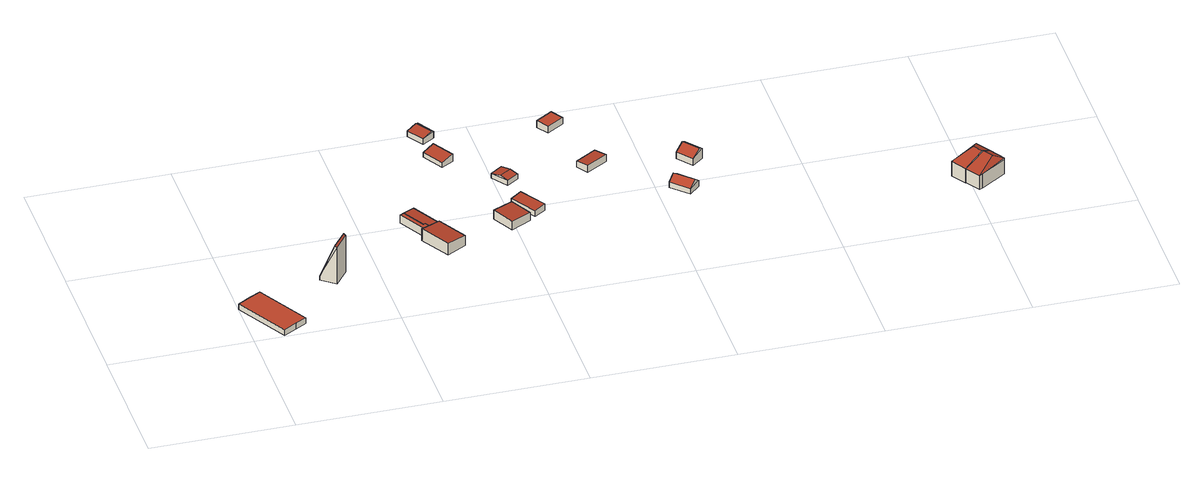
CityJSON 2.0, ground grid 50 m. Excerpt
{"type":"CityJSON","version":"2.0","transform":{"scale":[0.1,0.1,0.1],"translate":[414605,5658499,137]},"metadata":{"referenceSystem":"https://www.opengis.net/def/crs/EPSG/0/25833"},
"CityObjects":{
"building1":{"type":"Building","attributes":{"Dachtyp_tdc":"tdcPolyFlatRoof","Gemeindeschluessel":14612000,"Dachneigung":0,"QualitaetDacherkennung":89,"Geometrietyp2DReferenz":"3000","measuredHeight":2.21,"function":"31001_9998","roofType":"1000"},"geometry":[{"type":"Solid","lod":"2","boundaries":[[[[0,1,2,3]],[[1,4,5,2]],[[4,6,7,5]],[[6,8,9,7]],[[8,10,11,9]],[[10,0,3,11]],[[10,8,6,4,1,0]],[[3,2,5,7,9,11]]]],"semantics":{"surfaces":[{"type":"WallSurface"},{"type":"RoofSurface"},{"type":"GroundSurface"}],"values":[[0,0,0,0,0,0,1,2]]}}]},
"building2":{"type":"Building","attributes":{"Dachtyp_tdc":"tdcGableRoof","Gemeindeschluessel":14612000,"Dachneigung":69.15,"QualitaetDacherkennung":6,"Geometrietyp2DReferenz":"3000","measuredHeight":14.97,"function":"31001_9998","roofType":"3100"},"geometry":[{"type":"Solid","lod":"2","boundaries":[[[[12,13,14,15]],[[13,16,17,14]],[[16,18,19,17]],[[18,12,15,19]],[[16,13,20]],[[12,18,21]],[[13,12,21,20]],[[18,16,20,21]],[[15,14,17,19]]]],"semantics":{"surfaces":[{"type":"WallSurface"},{"type":"RoofSurface"},{"type":"GroundSurface"}],"values":[[0,0,0,0,0,0,1,1,2]]}}]},
"building3":{"type":"Building","attributes":{"Dachtyp_tdc":"tdcPolyFlatRoof","Gemeindeschluessel":14612000,"Dachneigung":0,"QualitaetDacherkennung":51,"Geometrietyp2DReferenz":"3000","measuredHeight":3.12,"function":"31001_9998","roofType":"1000"},"geometry":[{"type":"Solid","lod":"2","boundaries":[[[[22,23,24,25]],[[23,26,27,24]],[[26,28,29,27]],[[28,30,31,29]],[[30,32,33,31]],[[32,22,25,33]],[[32,30,28,26,23,22]],[[25,24,27,29,31,33]]]],"semantics":{"surfaces":[{"type":"WallSurface"},{"type":"RoofSurface"},{"type":"GroundSurface"}],"values":[[0,0,0,0,0,0,1,2]]}}]},
"building4":{"type":"Building","attributes":{"Dachtyp_tdc":"tdcPolyFlatRoof","Gemeindeschluessel":14612000,"Dachneigung":2.95,"QualitaetDacherkennung":79,"Geometrietyp2DReferenz":"3000","measuredHeight":3.24,"function":"31001_9998","roofType":"2100"},"geometry":[{"type":"Solid","lod":"2","boundaries":[[[[34,35,36,37]],[[35,38,39,36]],[[38,40,41,39]],[[40,32,42,41]],[[32,30,43,42]],[[30,34,37,43]],[[30,32,40,38,35,34]],[[37,36,39,41,42,43]]]],"semantics":{"surfaces":[{"type":"WallSurface"},{"type":"RoofSurface"},{"type":"GroundSurface"}],"values":[[0,0,0,0,0,0,1,2]]}}]},
"building5":{"type":"Building","attributes":{"Dachtyp_tdc":"tdcPolyFlatRoof","Gemeindeschluessel":14612000,"Dachneigung":4.89,"QualitaetDacherkennung":79,"Geometrietyp2DReferenz":"3000","measuredHeight":4.52,"function":"31001_9998","roofType":"2100"},"geometry":[{"type":"Solid","lod":"2","boundaries":[[[[44,45,46,47]],[[45,48,49,46]],[[48,50,51,49]],[[50,52,53,51]],[[52,54,55,53]],[[54,44,47,55]],[[54,52,50,48,45,44]],[[47,46,49,51,53,55]]]],"semantics":{"surfaces":[{"type":"WallSurface"},{"type":"RoofSurface"},{"type":"GroundSurface"}],"values":[[0,0,0,0,0,0,1,2]]}}]},
"building6":{"type":"Building","attributes":{"Dachtyp_tdc":"tdcPolyFlatRoof","Gemeindeschluessel":14612000,"Dachneigung":11.72,"QualitaetDacherkennung":73,"Geometrietyp2DReferenz":"3000","measuredHeight":2.93,"function":"31001_9998","roofType":"2100"},"geometry":[{"type":"Solid","lod":"2","boundaries":[[[[56,57,58,59]],[[57,60,61,58]],[[60,62,63,61]],[[62,56,59,63]],[[62,60,57,56]],[[59,58,61,63]]]],"semantics":{"surfaces":[{"type":"WallSurface"},{"type":"RoofSurface"},{"type":"GroundSurface"}],"values":[[0,0,0,0,1,2]]}}]},
"building7":{"type":"Building","attributes":{"Dachtyp_tdc":"tdcPolyFlatRoof","Gemeindeschluessel":14612000,"Dachneigung":2.79,"QualitaetDacherkennung":73,"Geometrietyp2DReferenz":"3000","measuredHeight":3.49,"function":"31001_9998","roofType":"2100"},"geometry":[{"type":"Solid","lod":"2","boundaries":[[[[64,65,66,67]],[[65,68,69,66]],[[68,70,71,69]],[[70,64,67,71]],[[70,68,65,64]],[[67,66,69,71]]]],"semantics":{"surfaces":[{"type":"WallSurface"},{"type":"RoofSurface"},{"type":"GroundSurface"}],"values":[[0,0,0,0,1,2]]}}]},
"building8":{"type":"Building","attributes":{"Dachtyp_tdc":"tdcGableRoof","Gemeindeschluessel":14612000,"Dachneigung":10.17,"QualitaetDacherkennung":56,"Geometrietyp2DReferenz":"3000","measuredHeight":2.98,"function":"31001_9998","roofType":"3100"},"geometry":[{"type":"Solid","lod":"2","boundaries":[[[[72,73,74,75]],[[73,76,77,74]],[[76,78,79,77]],[[78,72,75,79]],[[76,73,80]],[[72,78,81]],[[73,72,81,80]],[[78,76,80,81]],[[75,74,77,79]]]],"semantics":{"surfaces":[{"type":"WallSurface"},{"type":"RoofSurface"},{"type":"GroundSurface"}],"values":[[0,0,0,0,0,0,1,1,2]]}}]},
"building9":{"type":"Building","attributes":{"Dachtyp_tdc":"tdcPolyFlatRoof","Gemeindeschluessel":14612000,"Dachneigung":4.31,"QualitaetDacherkennung":74,"Geometrietyp2DReferenz":"3000","measuredHeight":2.59,"function":"31001_9998","roofType":"2100"},"geometry":[{"type":"Solid","lod":"2","boundaries":[[[[82,83,84,85]],[[83,86,87,84]],[[86,88,89,87]],[[88,82,85,89]],[[88,86,83,82]],[[85,84,87,89]]]],"semantics":{"surfaces":[{"type":"WallSurface"},{"type":"RoofSurface"},{"type":"GroundSurface"}],"values":[[0,0,0,0,1,2]]}}]},
"building10":{"type":"Building","attributes":{"Dachtyp_tdc":"tdcGableRoof","Gemeindeschluessel":14612000,"Dachneigung":10.22,"QualitaetDacherkennung":82,"Geometrietyp2DReferenz":"3000","measuredHeight":2.59,"function":"31001_9998","roofType":"3100"},"geometry":[{"type":"Solid","lod":"2","boundaries":[[[[90,91,92,93]],[[91,94,95,92]],[[94,96,97,95]],[[96,90,93,97]],[[94,91,98]],[[90,96,99]],[[91,90,99,98]],[[96,94,98,99]],[[93,92,95,97]]]],"semantics":{"surfaces":[{"type":"WallSurface"},{"type":"RoofSurface"},{"type":"GroundSurface"}],"values":[[0,0,0,0,0,0,1,1,2]]}}]},
"building11":{"type":"Building","attributes":{"Dachtyp_tdc":"tdcPolyFlatRoof","Gemeindeschluessel":14612000,"Dachneigung":5.05,"QualitaetDacherkennung":82,"Geometrietyp2DReferenz":"3000","measuredHeight":2.83,"function":"31001_9998","roofType":"2100"},"geometry":[{"type":"Solid","lod":"2","boundaries":[[[[100,101,102,103]],[[101,104,105,102]],[[104,106,107,105]],[[106,100,103,107]],[[106,104,101,100]],[[103,102,105,107]]]],"semantics":{"surfaces":[{"type":"WallSurface"},{"type":"RoofSurface"},{"type":"GroundSurface"}],"values":[[0,0,0,0,1,2]]}}]},
"building12":{"type":"Building","attributes":{"Dachtyp_tdc":"tdcPolyFlatRoof","Gemeindeschluessel":14612000,"Dachneigung":0,"QualitaetDacherkennung":71,"Geometrietyp2DReferenz":"3000","measuredHeight":2.66,"function":"31001_9998","roofType":"1000"},"geometry":[{"type":"Solid","lod":"2","boundaries":[[[[108,109,110,111]],[[109,112,113,110]],[[112,114,115,113]],[[114,108,111,115]],[[114,112,109,108]],[[111,110,113,115]]]],"semantics":{"surfaces":[{"type":"WallSurface"},{"type":"RoofSurface"},{"type":"GroundSurface"}],"values":[[0,0,0,0,1,2]]}}]},
"building13":{"type":"Building","attributes":{"Dachtyp_tdc":"tdcGableRoof","Gemeindeschluessel":14612000,"Dachneigung":37.24,"QualitaetDacherkennung":81,"Geometrietyp2DReferenz":"3000","measuredHeight":4.08,"function":"31001_9998","roofType":"3100"},"geometry":[{"type":"Solid","lod":"2","boundaries":[[[[116,117,118,119]],[[117,120,121,118]],[[120,122,123,121]],[[122,116,119,123]],[[120,117,124]],[[116,122,125]],[[117,116,125,124]],[[122,120,124,125]],[[119,118,121,123]]]],"semantics":{"surfaces":[{"type":"WallSurface"},{"type":"RoofSurface"},{"type":"GroundSurface"}],"values":[[0,0,0,0,0,0,1,1,2]]}}]},
"building14":{"type":"Building","attributes":{"Dachtyp_tdc":"tdcGableRoof","Gemeindeschluessel":14612000,"Dachneigung":30.36,"QualitaetDacherkennung":77,"Geometrietyp2DReferenz":"3000","measuredHeight":4.69,"function":"31001_9998","roofType":"3100"},"geometry":[{"type":"Solid","lod":"2","boundaries":[[[[126,127,128,129]],[[127,130,131,128]],[[130,132,133,131]],[[132,126,129,133]],[[130,127,134]],[[126,132,135]],[[127,126,135,134]],[[132,130,134,135]],[[129,128,131,133]]]],"semantics":{"surfaces":[{"type":"WallSurface"},{"type":"RoofSurface"},{"type":"GroundSurface"}],"values":[[0,0,0,0,0,0,1,1,2]]}}]},
"building15":{"type":"Building","attributes":{"Dachtyp_tdc":"tdcHipAndGableRoof","Gemeindeschluessel":14612000,"Dachneigung":19.96,"QualitaetDacherkennung":11,"Geometrietyp2DReferenz":"3000","measuredHeight":8.63,"function":"31001_9998","roofType":"5000"},"geometry":[{"type":"Solid","lod":"2","boundaries":[[[[136,137,138,139]],[[137,140,141,138]],[[140,142,143,141]],[[142,144,145,143]],[[144,146,147,145]],[[146,136,139,147]],[[148,149,136,150]],[[146,151,152,150,136]],[[148,150,152,153]],[[140,148,153,142]],[[142,153,152,151,144]],[[144,151,146]],[[137,149,148,140]],[[136,149,137]],[[139,138,141,143,145,147]]]],"semantics":{"surfaces":[{"type":"WallSurface"},{"type":"RoofSurface"},{"type":"GroundSurface"}],"values":[[0,0,0,0,0,0,1,1,1,0,0,0,0,0,2]]}}]},
"building16":{"type":"Building","attributes":{"Dachtyp_tdc":"tdcHipAndGableRoof","Gemeindeschluessel":14612000,"Dachneigung":17.52,"QualitaetDacherkennung":11,"Geometrietyp2DReferenz":"3000","measuredHeight":8.24,"function":"31001_9998","roofType":"5000"},"geometry":[{"type":"Solid","lod":"2","boundaries":[[[[154,155,156,157]],[[155,158,159,156]],[[158,146,160,159]],[[146,144,161,160]],[[144,142,162,161]],[[142,154,157,162]],[[158,163,164,165]],[[164,153,166,165]],[[146,158,165,166,167]],[[146,167,144]],[[144,167,166,153,142]],[[142,153,164,154]],[[154,164,163,155]],[[155,163,158]],[[157,156,159,160,161,162]]]],"semantics":{"surfaces":[{"type":"WallSurface"},{"type":"RoofSurface"},{"type":"GroundSurface"}],"values":[[0,0,0,0,0,0,1,1,1,0,0,0,0,0,2]]}}]}
},
"vertices":[
[105,7,27],[1,191,27],[1,191,5],[105,7,5],[48,218,27],[48,218,5],[86,239,27],[86,239,5],[190,55,27],[190,55,5],[152,33,27],[152,33,5],
[296,261,34],[342,319,35],[342,319,20],[296,261,20],[390,284,164],[390,284,20],[344,224,163],[344,224,20],[384,289,169],[337,229,169],
[687,375,71],[629,478,71],[629,478,40],[687,375,40],[644,486,71],[644,486,40],[688,407,71],[688,407,40],[695,411,71],[695,411,40],[709,387,71],[709,387,40],
[688,407,72],[644,486,72],[644,486,39],[688,407,39],[683,508,69],[683,508,39],[741,405,69],[741,405,39],[709,387,39],[695,411,39],
[672,367,83],[687,375,81],[687,375,37],[672,367,37],[709,387,79],[709,387,37],[741,405,76],[741,405,37],[800,300,76],[800,300,37],[732,261,83],[732,261,37],
[802,815,64],[844,840,74],[844,840,45],[802,815,45],[888,765,74],[888,765,45],[846,740,64],[846,740,45],
[1044,381,68],[972,343,72],[972,343,37],[1044,381,37],[931,422,72],[931,422,37],[1003,459,68],[1003,459,37],
[825,895,60],[788,954,60],[788,954,38],[825,895,38],[830,981,65],[830,981,38],[867,921,65],[867,921,38],[823,976,68],[860,917,68],
[1102,413,71],[1063,388,67],[1063,388,45],[1102,413,45],[1006,477,67],[1006,477,45],[1045,502,71],[1045,502,45],
[984,639,64],[1025,668,64],[1025,668,46],[984,639,46],[1065,610,65],[1065,610,46],[1023,582,65],[1023,582,46],[1047,635,72],[1006,607,72],
[1341,664,73],[1369,623,77],[1369,623,49],[1341,664,49],[1294,580,77],[1294,580,49],[1267,618,73],[1267,618,49],
[1290,867,76],[1230,830,76],[1230,830,50],[1290,867,50],[1204,873,76],[1204,873,50],[1263,910,76],[1263,910,50],
[1583,364,73],[1526,421,73],[1526,421,52],[1583,364,52],[1563,458,75],[1563,458,52],[1620,400,75],[1620,400,52],[1545,440,93],[1603,383,93],
[1632,507,87],[1589,561,87],[1589,561,61],[1632,507,61],[1628,593,101],[1628,593,61],[1671,538,101],[1671,538,61],[1617,584,108],[1661,530,108],
[2420,192,139],[2432,199,139],[2432,199,82],[2420,192,82],[2521,257,139],[2521,257,82],[2555,206,139],[2555,206,82],[2465,148,139],[2465,148,82],[2453,140,139],[2453,140,82],[2521,257,149],[2432,199,140],[2502,215,168],[2465,148,144],[2522,184,168],[2555,206,148],
[2588,154,139],[2498,96,139],[2498,96,84],[2588,154,84],[2486,89,139],[2486,89,84],[2453,140,84],[2465,148,84],[2555,206,84],[2498,96,140],[2588,154,148],[2548,151,166],[2525,187,166],[2465,148,143]
]}
